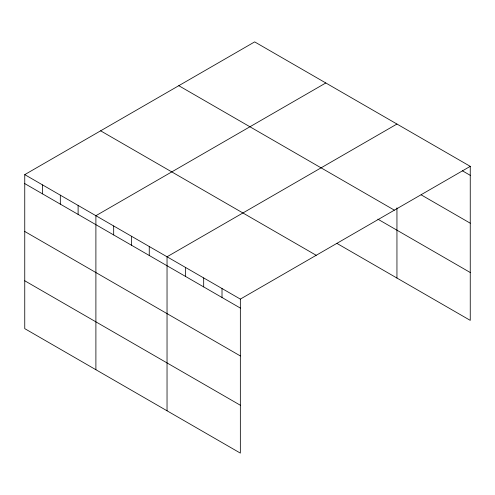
<?xml version="1.0" encoding="UTF-8"?>
<svg xmlns="http://www.w3.org/2000/svg" width="495" height="495" viewBox="0 0 495 495"><rect width="100%" height="100%" fill="white"/><g stroke="black" fill="none" stroke-linecap="round" stroke-linejoin="round"><path stroke-width="0.74" d="M470.25 166.357L240.341 299.098L240.341 453.111L24.75 328.643L24.75 174.63L254.659 41.889L470.25 166.357L470.25 320.37L337.002 243.441M325.803 82.968L95.894 215.702L95.894 369.716M396.947 124.041L167.038 256.781L167.038 410.788M462.398 170.8L470.25 175.335M421.165 194.857L470.25 223.196M178.788 85.697L394.379 210.165M377.846 219.161L470.25 272.51M100.621 130.822L316.212 255.296M24.75 174.63L240.341 299.098M24.75 183.602L240.341 308.076M24.75 231.468L240.341 355.936M24.75 280.776L240.341 405.244M396.947 207.844L396.947 278.054M222.014 288.517L222.014 297.495M203.686 277.936L203.686 286.914M185.365 267.356L185.365 276.334M149.255 246.51L149.255 255.482M131.466 236.239L131.466 245.217M113.683 225.974L113.683 234.946M78.111 205.437L78.111 214.409M60.322 195.166L60.322 204.144M42.539 184.895L42.539 193.873"/></g></svg>
